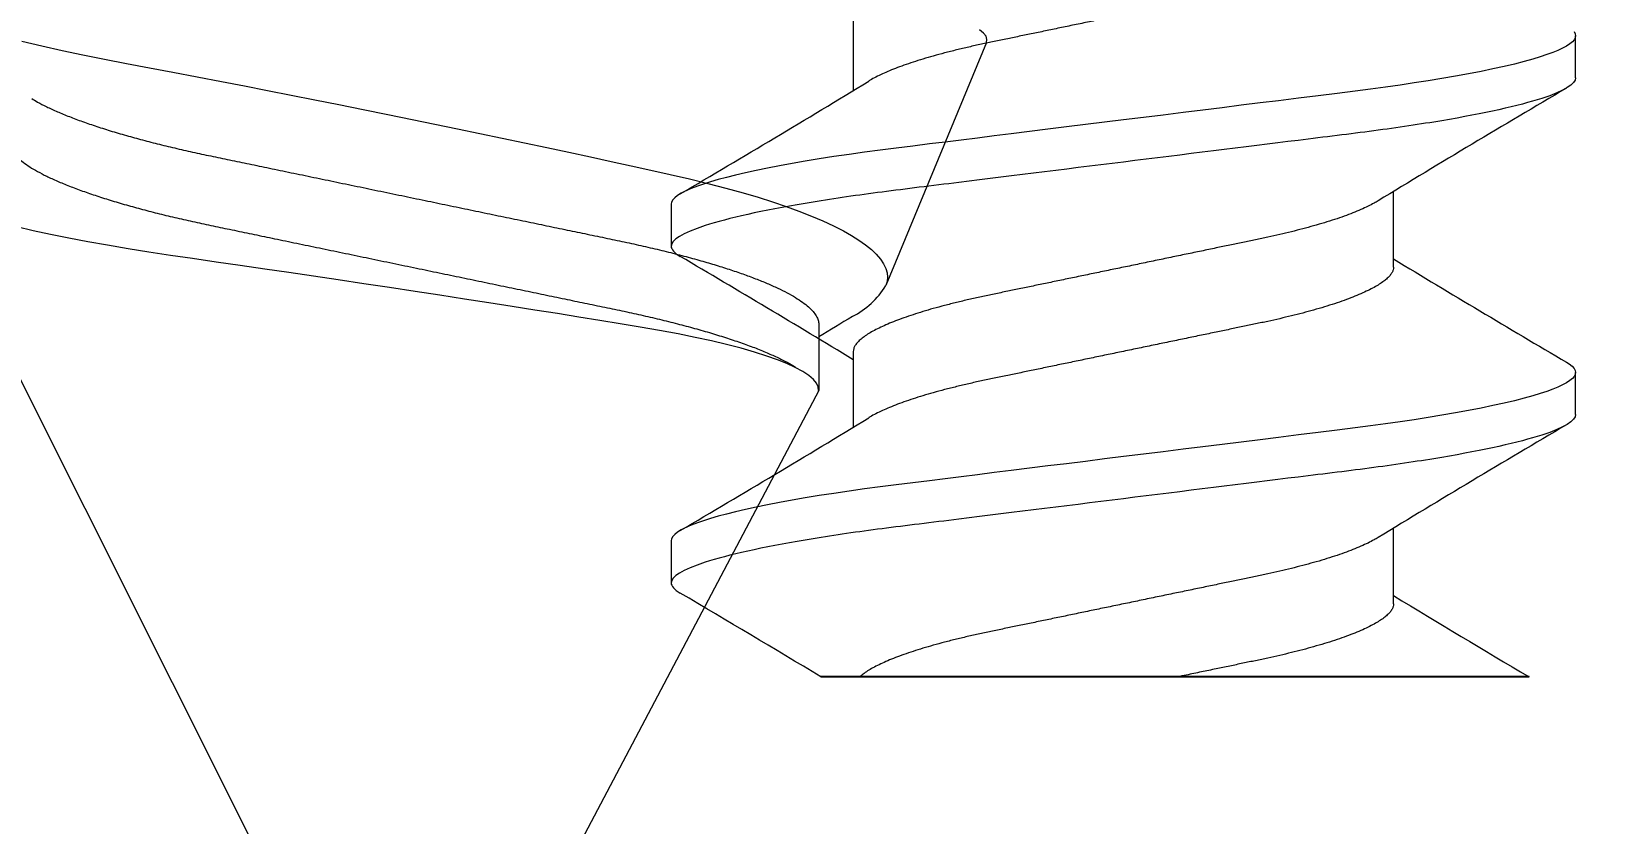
# Model space of a CAD drawing. Header units: inches. Extents: x 129892 to 140765, y 18172 to 24435.
# Drawn here: x 133308.43 to 133313.45, y 22517.22 to 22519.73 of the extents above; entities that cross this region are included whole.
import ezdxf

# ---------------------------------------------------------------- set-up
doc = ezdxf.new("R2010")
doc.units = ezdxf.units.IN
doc.header["$MEASUREMENT"] = 0
doc.header["$PDMODE"] = 66
doc.styles.add('EXCELSIOR', font='dim.shx', dxfattribs={"height": 45})
doc.dimstyles.new('EXCELSIOR', dxfattribs={"dimtxt": 50, "dimasz": 15, "dimexe": 20, "dimexo": 20, "dimgap": 10, "dimtad": 1, "dimdec": 0, "dimtxsty": 'EXCELSIOR', "dimblk": 'OBLIQUE', "dimcen": 2.5, "dimclrd": 1, "dimclre": 1, "dimclrt": 1, "dimadec": 0, "dimazin": 0, "dimtfac": 1, "dimtdec": 0, "dimtofl": 0, "dimtmove": 0, "dimatfit": 3, "dimfxl": 0, "dimlwd": 25, "dimarcsym": 0})

# ---------------------------------------------------------------- blocks, each defined once
blk = doc.blocks.new('A$C105D4D3B')
at = {"color": 251, "linetype": 'Continuous', "lineweight": 15}
for p, q in [((5.8697, 3.4507), (5.5505, 2.6802)), ((4.0026, -0.0002), (2.5055, 2.985)), ((5.3382, 2.5576), (5.3382, 2.3476)), ((5.3382, 2.3476), (4.0975, -0.0002))]:
    blk.add_line(p, q, dxfattribs=at)
for points in [[(5.8697, 3.4507), (5.8713, 3.4604), (5.8683, 3.4703), (5.8606, 3.4804), (5.848, 3.4909)], [(2.8116, 3.4546), (2.8757, 3.4398), (2.9397, 3.4257), (3.0056, 3.4117), (3.0737, 3.3979), (3.1435, 3.3843), (3.2165, 3.3705), (3.2909, 3.3564), (3.3674, 3.3418), (3.445, 3.3268), (3.5176, 3.3128), (3.5909, 3.2985), (3.6654, 3.2838), (3.7402, 3.269), (3.8172, 3.2537), (3.8943, 3.2382), (3.9721, 3.2225), (4.0497, 3.2067), (4.1212, 3.1921), (4.1925, 3.1774), (4.2636, 3.1625), (4.3342, 3.1478), (4.4055, 3.1327), (4.4759, 3.1177), (4.5457, 3.1028), (4.6144, 3.0879), (4.6796, 3.0737), (4.7434, 3.0598), (4.8063, 3.0459), (4.8675, 3.0323), (4.9283, 3.0183), (4.9869, 3.0041), (5.0437, 2.9893), (5.0981, 2.9742), (5.1457, 2.9601), (5.1911, 2.9458), (5.2345, 2.9311), (5.2754, 2.9162), (5.3146, 2.9008), (5.3511, 2.8853), (5.385, 2.8695), (5.4161, 2.8537), (5.4421, 2.839), (5.4656, 2.8242), (5.4865, 2.8094), (5.5048, 2.7946), (5.5206, 2.7795), (5.5335, 2.7645), (5.5436, 2.7494), (5.5507, 2.7346), (5.5547, 2.7207), (5.556, 2.707), (5.5546, 2.6935), (5.5505, 2.6802)], [(5.337, 2.3476), (5.3362, 2.3592), (5.3309, 2.371), (5.3212, 2.383), (5.3066, 2.3956), (5.2874, 2.4083), (5.2636, 2.4211), (5.2372, 2.4332), (5.207, 2.4452), (5.1731, 2.4572), (5.1344, 2.4694), (5.092, 2.4816), (5.046, 2.4936), (4.9978, 2.505), (4.9466, 2.5163), (4.8924, 2.5274), (4.8337, 2.5384), (4.7721, 2.5491), (4.7081, 2.5597), (4.6438, 2.5701), (4.5776, 2.5807), (4.5097, 2.5915), (4.4386, 2.6028), (4.366, 2.6142), (4.2924, 2.6256), (4.2151, 2.6376), (4.137, 2.6496), (4.0584, 2.6616), (3.9773, 2.6739), (3.896, 2.6862), (3.815, 2.6983), (3.7365, 2.7099), (3.6587, 2.7214), (3.5819, 2.7327), (3.5041, 2.744), (3.4277, 2.7551), (3.3531, 2.7658), (3.2828, 2.776), (3.2146, 2.7864), (3.1485, 2.7969), (3.0833, 2.808), (3.0207, 2.8192), (2.9611, 2.8306), (2.9027, 2.8424), (2.8477, 2.8544), (2.7963, 2.8663)]]:
    blk.add_lwpolyline(points, dxfattribs=at)
for centre, radius, start, end in [((5.323, 2.8207), 0.2674, 297.0372, 328.292), ((25.0292, -29.8303), 37.87, 121.14139, 121.32976)]:
    blk.add_arc(centre, radius, start, end, dxfattribs=at)
for points, knots in [([(2.8432, 3.273), (2.8493, 3.2693), (2.8635, 3.2607), (2.8906, 3.2468), (2.9241, 3.2314), (2.9621, 3.2157), (3.0039, 3.2), (3.0492, 3.1845), (3.0977, 3.1691), (3.1484, 3.1543), (3.2008, 3.14), (3.2544, 3.1263), (3.3099, 3.1131), (3.3669, 3.1003), (3.4255, 3.088), (3.4859, 3.0755), (3.5485, 3.0625), (3.6144, 3.0488), (3.6833, 3.0345), (3.7552, 3.0196), (3.8285, 3.0044), (3.9029, 2.9889), (3.9782, 2.9733), (4.0527, 2.9578), (4.126, 2.9426), (4.1979, 2.9277), (4.2691, 2.9129), (4.3393, 2.8983), (4.4082, 2.884), (4.4754, 2.8701), (4.5408, 2.8565), (4.6051, 2.8431), (4.668, 2.8301), (4.7298, 2.8173), (4.7898, 2.8039), (4.8481, 2.7901), (4.9044, 2.7758), (4.9577, 2.7613), (5.0077, 2.7467), (5.0542, 2.7321), (5.0978, 2.7173), (5.1382, 2.7023), (5.1752, 2.6874), (5.2087, 2.6724), (5.2385, 2.6575), (5.2649, 2.6425), (5.2875, 2.6275), (5.3063, 2.6127), (5.3207, 2.5982), (5.3308, 2.5841), (5.3371, 2.5706), (5.3378, 2.5619), (5.3382, 2.5576)], [0, 0, 0, 0, 0.015022, 0.035068, 0.056123, 0.077196, 0.098248, 0.119238, 0.14013, 0.160884, 0.180534, 0.199998, 0.219246, 0.238255, 0.257015, 0.275888, 0.295014, 0.314368, 0.33486, 0.35554, 0.376373, 0.397324, 0.418352, 0.439421, 0.459532, 0.479609, 0.499618, 0.519525, 0.539298, 0.558906, 0.578321, 0.597515, 0.617358, 0.636996, 0.656865, 0.677001, 0.697376, 0.717957, 0.737765, 0.757699, 0.777727, 0.797816, 0.81793, 0.838037, 0.858101, 0.878088, 0.898909, 0.919574, 0.940046, 0.960295, 0.980289, 1, 1, 1, 1]), ([(2.7695, 3.1376), (2.7698, 3.1335), (2.7705, 3.1252), (2.7762, 3.1123), (2.7854, 3.099), (2.7985, 3.0852), (2.8156, 3.0711), (2.8365, 3.0566), (2.8614, 3.0419), (2.8905, 3.0268), (2.9241, 3.0114), (2.9621, 2.9957), (3.0039, 2.98), (3.0492, 2.9645), (3.0977, 2.9491), (3.1484, 2.9343), (3.2008, 2.92), (3.2544, 2.9063), (3.3099, 2.8931), (3.3669, 2.8803), (3.4255, 2.868), (3.4859, 2.8555), (3.5485, 2.8425), (3.6144, 2.8288), (3.6833, 2.8145), (3.7552, 2.7996), (3.8285, 2.7844), (3.9029, 2.7689), (3.9782, 2.7533), (4.0527, 2.7378), (4.126, 2.7226), (4.1979, 2.7077), (4.2691, 2.6929), (4.3393, 2.6783), (4.4082, 2.664), (4.4754, 2.6501), (4.5408, 2.6365), (4.6051, 2.6231), (4.668, 2.6101), (4.7298, 2.5973), (4.7898, 2.5839), (4.8481, 2.5701), (4.9044, 2.5558), (4.9591, 2.541), (5.0115, 2.5256), (5.0613, 2.5098), (5.1076, 2.4938), (5.1502, 2.4777), (5.1888, 2.4615), (5.223, 2.4454), (5.2482, 2.4323), (5.2605, 2.4246), (5.2643, 2.4222)], [0, 0, 0, 0, 0.018809, 0.037877, 0.057179, 0.07669, 0.096381, 0.116222, 0.136181, 0.156227, 0.177282, 0.198355, 0.219407, 0.240398, 0.261289, 0.282043, 0.301694, 0.321157, 0.340406, 0.359414, 0.378175, 0.397048, 0.416174, 0.435528, 0.45602, 0.4767, 0.497533, 0.518484, 0.539512, 0.560581, 0.580692, 0.600769, 0.620778, 0.640685, 0.660458, 0.680067, 0.699482, 0.718676, 0.738519, 0.758157, 0.778026, 0.798162, 0.818537, 0.839118, 0.860474, 0.881973, 0.903575, 0.925239, 0.94692, 0.968576, 0.990164, 1, 1, 1, 1])]:
    blk.add_open_spline(points, degree=3, knots=knots, dxfattribs=at)
blk = doc.blocks.new('A$C47B607A2')
at = {"color": 7, "linetype": 'Continuous', "lineweight": 15}
for p, q in [((2.1438, 2.0978), (2.1438, 1.8576)), ((4.4337, 1.8977), (4.4337, 2.031)), ((3.8563, 1.2977), (3.8563, 1.5378)), ((1.5665, 1.4977), (1.5665, 1.3643)), ((2.1438, 1.031), (2.1438, 0.7908)), ((4.4337, 0.8309), (4.4337, 0.9642)), ((3.8563, 0.2307), (3.8563, 0.4709)), ((1.5665, 0.4309), (1.5665, 0.2975))]:
    blk.add_line(p, q, dxfattribs=at)
at = {"color": 7, "linetype": 'Continuous', "lineweight": 15, "flags": 128}
for points in [[(4.4287, 2.0441), (4.4325, 2.0375), (4.4337, 2.031), (4.4326, 2.0249), (4.4292, 2.0185), (4.4235, 2.012), (4.4154, 2.0054), (4.4049, 1.9985), (4.392, 1.9916), (4.3776, 1.9849), (4.361, 1.9781), (4.3423, 1.9712), (4.3214, 1.9643), (4.2984, 1.9573), (4.2703, 1.9495), (4.2397, 1.9416), (4.2067, 1.9338), (4.1713, 1.9259), (4.1338, 1.9182), (4.0941, 1.9104), (4.0525, 1.9028), (4.0092, 1.8953), (3.9664, 1.8883), (3.9223, 1.8814), (3.877, 1.8747), (3.8306, 1.8681), (3.7833, 1.8617), (3.7352, 1.8555), (3.6774, 1.8483), (3.6175, 1.8409), (3.5556, 1.8332), (3.4918, 1.8253), (3.4334, 1.8181), (3.3738, 1.8107), (3.3132, 1.8032), (3.2517, 1.7955), (3.1894, 1.7878), (3.1266, 1.78), (3.0634, 1.7722), (3.0001, 1.7643), (2.9399, 1.7569), (2.8798, 1.7494), (2.8201, 1.742), (2.7609, 1.7347), (2.7022, 1.7274), (2.6444, 1.7202), (2.5906, 1.7135), (2.5378, 1.707), (2.486, 1.7006), (2.4353, 1.6943), (2.3859, 1.6882), (2.3322, 1.6815), (2.2802, 1.6751), (2.2294, 1.6686), (2.1794, 1.6619), (2.1304, 1.655), (2.0826, 1.648), (2.036, 1.6407), (1.991, 1.6333), (1.9498, 1.6262), (1.9101, 1.619), (1.8722, 1.6117), (1.8362, 1.6043), (1.8021, 1.5968), (1.7701, 1.5894), (1.7419, 1.5823), (1.7157, 1.5753), (1.6915, 1.5683), (1.6694, 1.5613), (1.6495, 1.5544), (1.6297, 1.5468), (1.6127, 1.5393), (1.5984, 1.5319), (1.5868, 1.5247), (1.5778, 1.5177), (1.5715, 1.5108), (1.5677, 1.5041), (1.5665, 1.4977), (1.5665, 1.4977)], [(4.4046, 0.9967), (4.4134, 0.9912), (4.4224, 0.9842), (4.4287, 0.9773), (4.4325, 0.9707), (4.4337, 0.9642), (4.4326, 0.9581), (4.4292, 0.9517), (4.4235, 0.9452), (4.4154, 0.9386), (4.4049, 0.9317), (4.392, 0.9248), (4.3776, 0.9181), (4.361, 0.9113), (4.3423, 0.9044), (4.3214, 0.8975), (4.2984, 0.8905), (4.2703, 0.8827), (4.2397, 0.8748), (4.2067, 0.867), (4.1713, 0.8591), (4.1338, 0.8514), (4.0941, 0.8437), (4.0525, 0.836), (4.0092, 0.8285), (3.9664, 0.8215), (3.9223, 0.8146), (3.877, 0.8079), (3.8306, 0.8013), (3.7833, 0.7949), (3.7352, 0.7887), (3.6774, 0.7815), (3.6175, 0.7741), (3.5556, 0.7664), (3.4918, 0.7585), (3.4334, 0.7513), (3.3738, 0.7439), (3.3132, 0.7364), (3.2517, 0.7287), (3.1894, 0.721), (3.1266, 0.7132), (3.0634, 0.7054), (3.0001, 0.6975), (2.9399, 0.6901), (2.8798, 0.6826), (2.8201, 0.6752), (2.7609, 0.6679), (2.7022, 0.6606), (2.6444, 0.6534), (2.5906, 0.6468), (2.5378, 0.6402), (2.486, 0.6338), (2.4353, 0.6275), (2.3859, 0.6214), (2.3322, 0.6147), (2.2802, 0.6083), (2.2294, 0.6018), (2.1794, 0.5951), (2.1304, 0.5882), (2.0826, 0.5812), (2.036, 0.5739), (1.991, 0.5666), (1.9498, 0.5594), (1.9101, 0.5522), (1.8722, 0.5449), (1.8362, 0.5375), (1.8021, 0.53), (1.7701, 0.5226), (1.7419, 0.5155), (1.7157, 0.5085), (1.6915, 0.5015), (1.6694, 0.4945), (1.6495, 0.4876), (1.6297, 0.48), (1.6127, 0.4725), (1.5984, 0.4651), (1.5868, 0.4579), (1.5778, 0.4509), (1.5715, 0.444), (1.5677, 0.4373), (1.5665, 0.4309), (1.5665, 0.4309)]]:
    blk.add_lwpolyline(points, dxfattribs=at)
blk.add_lwpolyline([(4.2863, -0.0003), (2.0412, -0.0003)])
at = {"color": 7, "linetype": 'Continuous', "lineweight": 15}
for centre, radius, start, end in [((-20.3864, 38.9744), 43.4197, 300.41509, 301.33379), ((26.3879, -35.5814), 43.4223, 120.41517, 121.33371), ((-22.0333, -38.8866), 46.6458, 58.78085, 59.56555), ((28.0263, 41.2032), 46.6319, 238.78072, 239.56555), ((-20.3864, 37.9077), 43.4197, 300.41509, 301.33379), ((26.3879, -36.6482), 43.4223, 120.41517, 121.33371), ((-22.0333, -39.9534), 46.6458, 58.92813, 59.56555), ((28.0263, 40.1363), 46.6319, 238.78072, 239.3964)]:
    blk.add_arc(centre, radius, start, end, dxfattribs=at)
for points, knots in [([(3.8563, 2.3645), (3.8561, 2.3617), (3.8557, 2.3562), (3.8519, 2.3476), (3.8457, 2.3387), (3.837, 2.3295), (3.8256, 2.3201), (3.8116, 2.3105), (3.7951, 2.3007), (3.7756, 2.2906), (3.7533, 2.2803), (3.7279, 2.2699), (3.7001, 2.2594), (3.6699, 2.249), (3.6375, 2.2388), (3.6037, 2.2289), (3.5688, 2.2194), (3.533, 2.2103), (3.496, 2.2015), (3.4581, 2.1929), (3.419, 2.1848), (3.3787, 2.1764), (3.337, 2.1677), (3.2931, 2.1586), (3.2471, 2.1491), (3.1992, 2.1391), (3.1503, 2.129), (3.1007, 2.1187), (3.0505, 2.1083), (3.0009, 2.0979), (2.952, 2.0878), (2.904, 2.0778), (2.8566, 2.068), (2.8098, 2.0583), (2.7639, 2.0487), (2.719, 2.0394), (2.6754, 2.0304), (2.6326, 2.0215), (2.5906, 2.0128), (2.5494, 2.0042), (2.5095, 1.9954), (2.4706, 1.9861), (2.433, 1.9766), (2.3975, 1.967), (2.3642, 1.9572), (2.3332, 1.9475), (2.3041, 1.9376), (2.2772, 1.9276), (2.2525, 1.9176), (2.2301, 1.9076), (2.2105, 1.8977), (2.1981, 1.891), (2.193, 1.8876), (2.1928, 1.8875)], [0, 0, 0, 0, 0.018809, 0.037877, 0.057179, 0.076689, 0.096379, 0.11622, 0.136179, 0.156224, 0.177279, 0.198352, 0.219403, 0.240394, 0.261285, 0.282039, 0.301689, 0.321152, 0.340401, 0.359409, 0.378169, 0.397041, 0.416167, 0.435521, 0.456012, 0.476692, 0.497525, 0.518475, 0.539504, 0.560572, 0.580683, 0.60076, 0.620768, 0.640675, 0.660448, 0.680056, 0.699471, 0.718664, 0.738507, 0.758145, 0.778013, 0.798149, 0.818524, 0.839105, 0.858913, 0.878847, 0.898874, 0.918963, 0.939077, 0.959183, 0.979247, 0.999234, 1, 1, 1, 1]), ([(4.4337, 1.8977), (4.4337, 1.8784), (4.3988, 1.856), (4.2535, 1.809), (4.1432, 1.7845), (3.9422, 1.7507), (3.8695, 1.7399), (3.7178, 1.7196), (3.6391, 1.7102), (3.3836, 1.6786), (3.1922, 1.6548), (2.808, 1.6072), (2.6165, 1.5834), (2.3611, 1.5518), (2.2824, 1.5423), (2.1307, 1.5221), (2.058, 1.5113), (1.857, 1.4774), (1.7467, 1.453), (1.6014, 1.406), (1.5665, 1.3836), (1.5665, 1.3643)], [0, 0, 0, 0, 0.125, 0.125, 0.25, 0.25, 0.3125, 0.3125, 0.375, 0.375, 0.5, 0.5, 0.625, 0.625, 0.6875, 0.6875, 0.75, 0.75, 0.875, 0.875, 1, 1, 1, 1]), ([(3.8072, 1.5079), (3.8031, 1.5055), (3.7937, 1.4997), (3.7756, 1.4905), (3.7533, 1.4802), (3.7279, 1.4697), (3.7001, 1.4593), (3.6699, 1.4489), (3.6375, 1.4387), (3.6037, 1.4288), (3.5688, 1.4193), (3.533, 1.4102), (3.496, 1.4013), (3.4581, 1.3928), (3.419, 1.3846), (3.3787, 1.3763), (3.337, 1.3676), (3.2931, 1.3585), (3.2471, 1.3489), (3.1992, 1.339), (3.1503, 1.3289), (3.1007, 1.3185), (3.0505, 1.3081), (3.0009, 1.2978), (2.952, 1.2877), (2.904, 1.2777), (2.8566, 1.2679), (2.8098, 1.2582), (2.7639, 1.2486), (2.719, 1.2393), (2.6754, 1.2303), (2.6326, 1.2214), (2.5906, 1.2126), (2.5494, 1.2041), (2.5095, 1.1952), (2.4706, 1.186), (2.433, 1.1765), (2.3975, 1.1668), (2.3642, 1.1571), (2.3332, 1.1473), (2.3041, 1.1375), (2.2772, 1.1275), (2.2525, 1.1175), (2.2302, 1.1075), (2.2103, 1.0976), (2.1927, 1.0876), (2.1776, 1.0776), (2.1651, 1.0677), (2.1555, 1.058), (2.1488, 1.0487), (2.1446, 1.0396), (2.1441, 1.0339), (2.1438, 1.031)], [0, 0, 0, 0, 0.015022, 0.035068, 0.056123, 0.077196, 0.098248, 0.119238, 0.14013, 0.160884, 0.180534, 0.199998, 0.219246, 0.238255, 0.257015, 0.275888, 0.295014, 0.314368, 0.33486, 0.35554, 0.376373, 0.397324, 0.418352, 0.439421, 0.459532, 0.479609, 0.499618, 0.519525, 0.539298, 0.558906, 0.578321, 0.597515, 0.617358, 0.636996, 0.656865, 0.677001, 0.697376, 0.717957, 0.737765, 0.757699, 0.777727, 0.797816, 0.81793, 0.838037, 0.858101, 0.878088, 0.898909, 0.919574, 0.940046, 0.960295, 0.980289, 1, 1, 1, 1]), ([(3.8563, 1.2977), (3.8561, 1.2949), (3.8557, 1.2894), (3.8519, 1.2808), (3.8457, 1.2719), (3.837, 1.2627), (3.8256, 1.2533), (3.8116, 1.2437), (3.7951, 1.2339), (3.7756, 1.2238), (3.7533, 1.2135), (3.7279, 1.2031), (3.7001, 1.1926), (3.6699, 1.1822), (3.6375, 1.172), (3.6037, 1.1621), (3.5688, 1.1526), (3.533, 1.1435), (3.496, 1.1347), (3.4581, 1.1261), (3.419, 1.118), (3.3787, 1.1096), (3.337, 1.1009), (3.2931, 1.0918), (3.2471, 1.0823), (3.1992, 1.0723), (3.1503, 1.0622), (3.1007, 1.0519), (3.0505, 1.0415), (3.0009, 1.0312), (2.952, 1.021), (2.904, 1.0111), (2.8566, 1.0012), (2.8098, 0.9915), (2.7639, 0.982), (2.719, 0.9726), (2.6754, 0.9636), (2.6326, 0.9547), (2.5906, 0.946), (2.5494, 0.9374), (2.5095, 0.9286), (2.4706, 0.9193), (2.433, 0.9098), (2.3975, 0.9002), (2.3642, 0.8904), (2.3332, 0.8807), (2.3041, 0.8708), (2.2772, 0.8608), (2.2525, 0.8508), (2.2301, 0.8408), (2.2105, 0.8309), (2.1981, 0.8242), (2.193, 0.8208), (2.1928, 0.8207)], [0, 0, 0, 0, 0.018809, 0.037877, 0.057179, 0.076689, 0.096379, 0.11622, 0.136179, 0.156224, 0.177279, 0.198352, 0.219403, 0.240394, 0.261285, 0.282039, 0.301689, 0.321152, 0.340401, 0.359409, 0.378169, 0.397041, 0.416167, 0.435521, 0.456012, 0.476692, 0.497525, 0.518475, 0.539504, 0.560572, 0.580683, 0.60076, 0.620768, 0.640675, 0.660448, 0.680056, 0.699471, 0.718664, 0.738507, 0.758145, 0.778013, 0.798149, 0.818524, 0.839105, 0.858913, 0.878847, 0.898874, 0.918963, 0.939077, 0.959183, 0.979247, 0.999234, 1, 1, 1, 1]), ([(4.4337, 0.8309), (4.4337, 0.8116), (4.3988, 0.7892), (4.2535, 0.7422), (4.1432, 0.7178), (3.9422, 0.6839), (3.8695, 0.6731), (3.7178, 0.6528), (3.6391, 0.6434), (3.3836, 0.6118), (3.1922, 0.588), (2.808, 0.5404), (2.6165, 0.5166), (2.3611, 0.485), (2.2824, 0.4756), (2.1307, 0.4553), (2.058, 0.4445), (1.857, 0.4106), (1.7467, 0.3862), (1.6014, 0.3392), (1.5665, 0.3168), (1.5665, 0.2975)], [0, 0, 0, 0, 0.125, 0.125, 0.25, 0.25, 0.3125, 0.3125, 0.375, 0.375, 0.5, 0.5, 0.625, 0.625, 0.6875, 0.6875, 0.75, 0.75, 0.875, 0.875, 1, 1, 1, 1]), ([(3.8072, 0.4411), (3.8031, 0.4387), (3.7937, 0.433), (3.7756, 0.4237), (3.7533, 0.4134), (3.7279, 0.4029), (3.7001, 0.3925), (3.6699, 0.3821), (3.6375, 0.3719), (3.6037, 0.362), (3.5688, 0.3525), (3.533, 0.3434), (3.496, 0.3345), (3.4581, 0.326), (3.419, 0.3178), (3.3787, 0.3095), (3.337, 0.3008), (3.2931, 0.2917), (3.2471, 0.2821), (3.1992, 0.2722), (3.1503, 0.2621), (3.1007, 0.2518), (3.0505, 0.2413), (3.0009, 0.231), (2.952, 0.2209), (2.904, 0.2109), (2.8566, 0.2011), (2.8098, 0.1914), (2.7639, 0.1818), (2.719, 0.1725), (2.6754, 0.1635), (2.6326, 0.1546), (2.5906, 0.1459), (2.5494, 0.1373), (2.5095, 0.1284), (2.4706, 0.1192), (2.433, 0.1097), (2.3975, 0.1), (2.3642, 0.0903), (2.3332, 0.0806), (2.3041, 0.0707), (2.2772, 0.0607), (2.2525, 0.0507), (2.2302, 0.0407), (2.2103, 0.0308), (2.1927, 0.0208), (2.1776, 0.0108), (2.1688, 0.0038), (2.1647, 0.0001), (2.1642, -0.0003)], [0, 0, 0, 0, 0.0150223, 0.0350677, 0.0561229, 0.0771961, 0.0982477, 0.1192384, 0.1401296, 0.1608839, 0.1805344, 0.1999978, 0.2192465, 0.2382548, 0.2570152, 0.275888, 0.2950138, 0.3143681, 0.3348597, 0.3555398, 0.3763733, 0.3973235, 0.4183523, 0.4394206, 0.4595321, 0.4796091, 0.4996178, 0.5195248, 0.539298, 0.5589065, 0.5783212, 0.597515, 0.6173579, 0.6369961, 0.6568648, 0.6770011, 0.6973759, 0.7179574, 0.7377653, 0.7576994, 0.7777275, 0.7978159, 0.8179304, 0.8380368, 0.8581007, 0.8780881, 0.8989092, 0.9195735, 0.9221061, 0.9221061, 0.9221061, 0.9221061]), ([(3.8563, 0.2307), (3.8561, 0.228), (3.8557, 0.2225), (3.8519, 0.2139), (3.8457, 0.205), (3.837, 0.1958), (3.8256, 0.1864), (3.8116, 0.1768), (3.7951, 0.167), (3.7756, 0.1569), (3.7533, 0.1466), (3.7279, 0.1361), (3.7001, 0.1257), (3.6699, 0.1153), (3.6375, 0.1051), (3.6037, 0.0952), (3.5688, 0.0857), (3.533, 0.0766), (3.496, 0.0677), (3.4581, 0.0592), (3.419, 0.051), (3.3787, 0.0427), (3.337, 0.034), (3.2931, 0.0249), (3.2471, 0.0154), (3.2062, 0.0069), (3.1809, 0.0016), (3.1717, -0.0003)], [0, 0, 0, 0, 0.018809, 0.0378766, 0.0571786, 0.0766888, 0.0963793, 0.1162198, 0.136179, 0.1562242, 0.1772792, 0.1983521, 0.2194035, 0.2403939, 0.2612848, 0.2820389, 0.301689, 0.3211522, 0.3404006, 0.3594087, 0.3781688, 0.3970415, 0.4161671, 0.4355211, 0.4560124, 0.4766922, 0.488444, 0.488444, 0.488444, 0.488444])]:
    blk.add_open_spline(points, degree=3, knots=knots, dxfattribs=at)
for points in [[(1.5665, 1.3643), (1.5665, 1.3543), (1.5758, 1.3434), (1.5953, 1.3319)], [(1.5665, 0.2975), (1.5665, 0.2875), (1.5758, 0.2766), (1.5953, 0.2651)]]:
    blk.add_open_spline(points, degree=3, dxfattribs=at)
blk = doc.blocks.new('_OBLIQUE')
at = {"color": 0, "linetype": 'ByBlock'}
blk.add_line((-0.5, -0.5), (0.5, 0.5), dxfattribs=at)
blk = doc.blocks.new('*D168')
at = {"color": 1, "lineweight": -2}
for p, q in [((133779.4704, 23003.9557), (133852.939, 22930.4871)), ((133309.2444, 22533.7297), (133382.713, 22460.2611))]:
    blk.add_line(p, q, dxfattribs=at)
at = {"color": 1, "lineweight": 25}
blk.add_line((133368.5708, 22474.4032), (133838.7968, 22944.6292), dxfattribs=at)
at = {"layer": 'Defpoints', "color": 0}
for p in [(133765.3283, 23018.0978), (133838.7968, 22944.6292), (133295.1022, 22547.8718)]:
    blk.add_point(p, dxfattribs=at)
at = {"color": 1, "lineweight": 25, "xscale": 15, "yscale": 15, "zscale": 15}
for p, rotation in [((133838.7968, 22944.6292), 44.99999999955784), ((133368.5708, 22474.4032), 224.9999999995578)]:
    blk.add_blockref('_OBLIQUE', p, dxfattribs=dict(at, rotation=rotation))
at = {"color": 1, "insert": (133580.7029, 22732.4972), "char_height": 45, "attachment_point": 5, "rotation": 45, "style": 'EXCELSIOR'}
blk.add_mtext('665', dxfattribs=at)

msp = doc.modelspace()

# ---------------------------------------------------------------- block references
for name, p in [('A$C105D4D3B', (133305.5857, 22516.2482)), ('A$C47B607A2', (133308.8895, 22517.6891))]:
    msp.add_blockref(name, p)

# ---------------------------------------------------------------- dimensions: what is measured, and where the dimension line sits
dim = msp.add_linear_dim(base=(133838.7968, 22944.6292), p1=(133295.1022, 22547.8718), p2=(133765.3283, 23018.0978), angle=45, dimstyle='EXCELSIOR')
dim.commit()
dim.dimension.update_dxf_attribs({"geometry": '*D168', "text_midpoint": (133580.7029, 22732.4972)})

doc.saveas('drawing.dxf')
